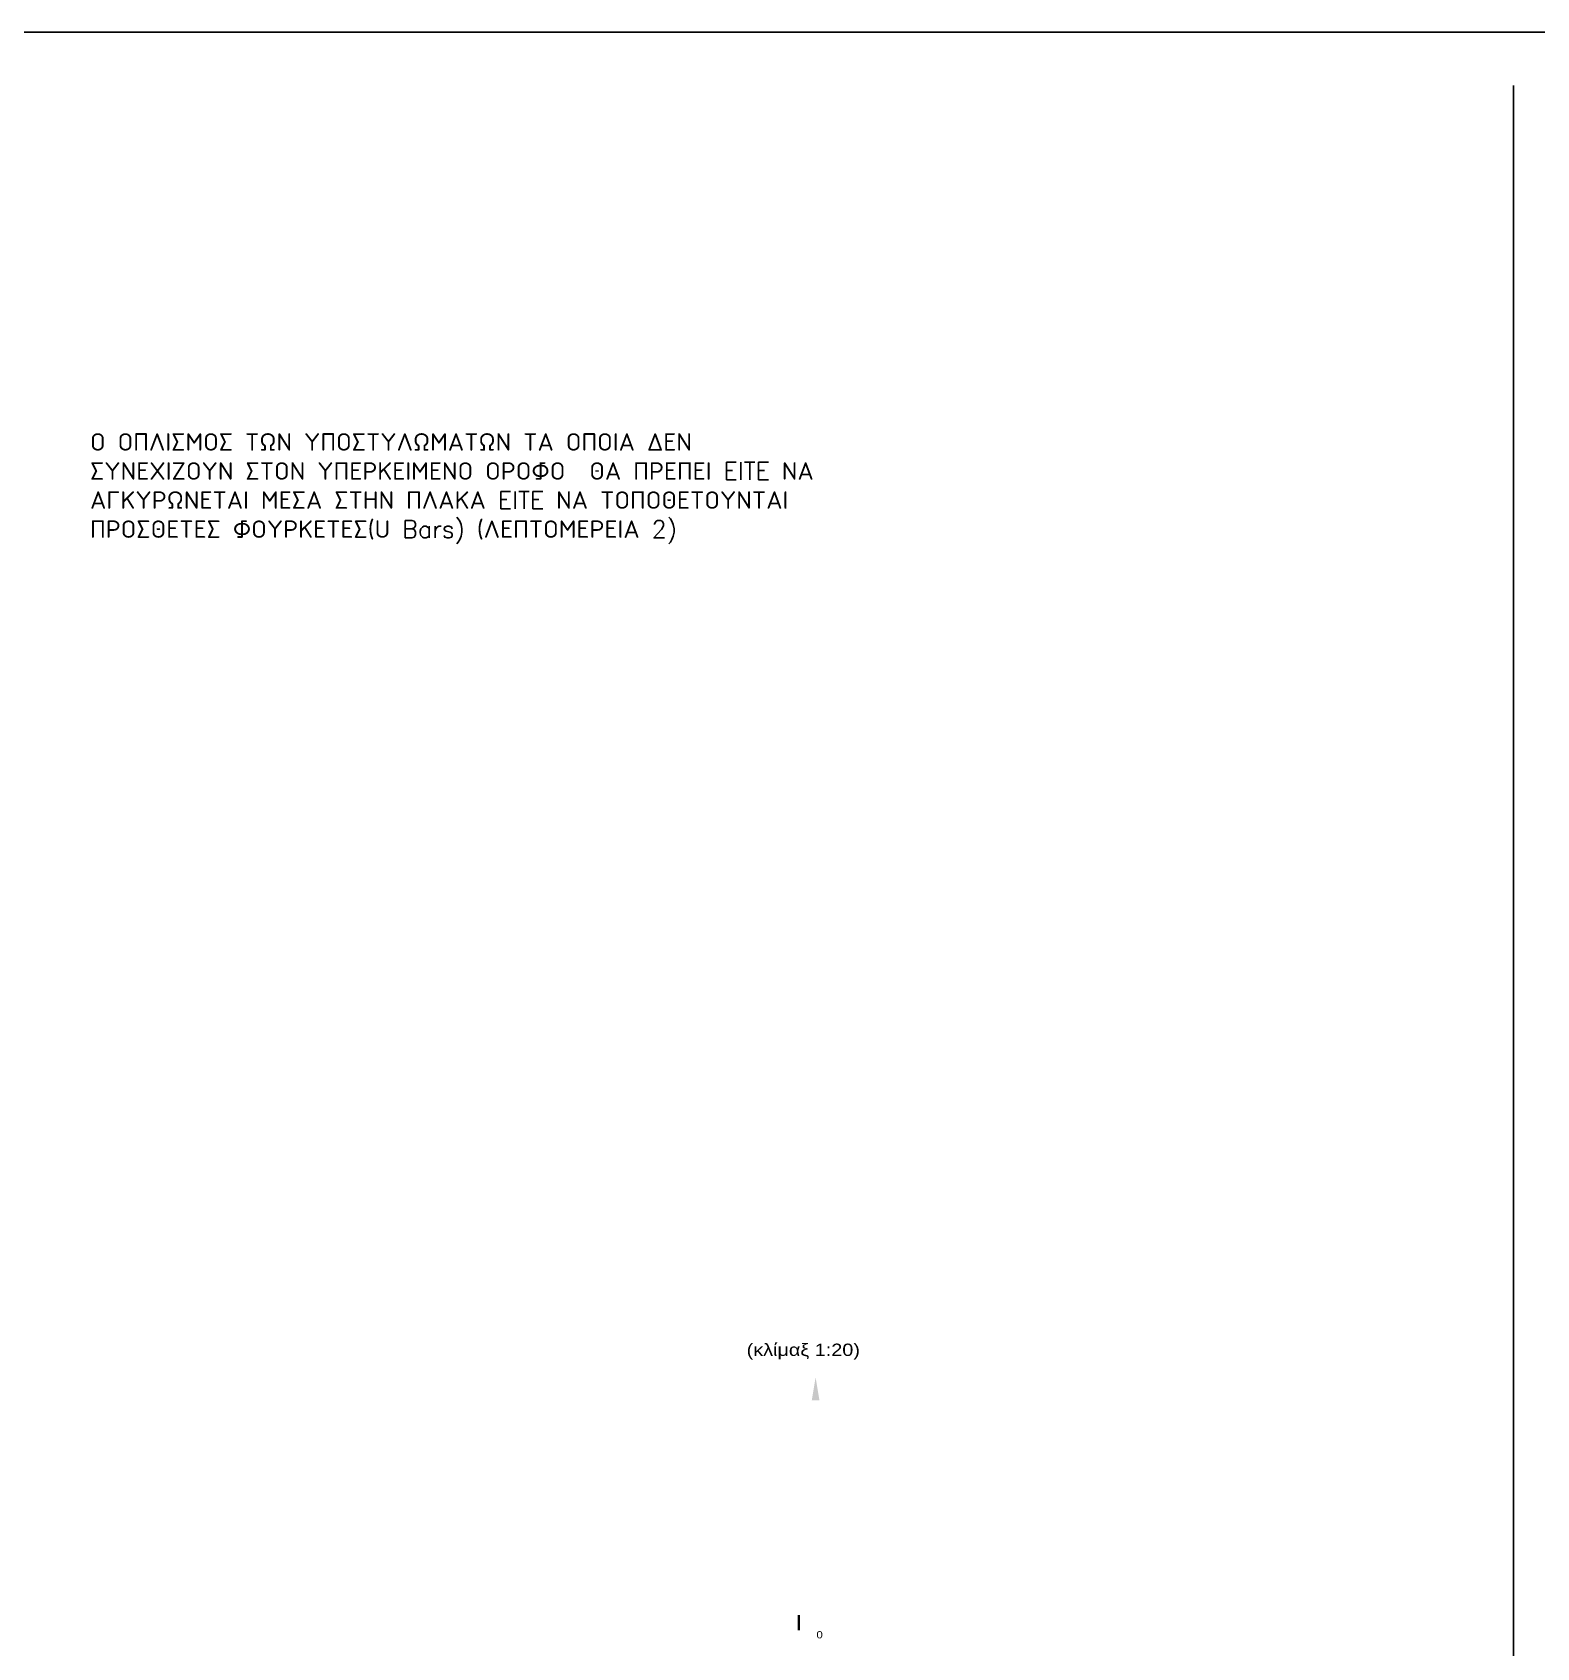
# Model space of a CAD drawing. Header units: millimetres. Extents: x -2171 to 1563, y -1758 to -1505.
# Drawn here: x 1398.92 to 1410.67, y -1603.86 to -1591.24 of the extents above; entities that cross this region are included whole.
import ezdxf

# ---------------------------------------------------------------- set-up
doc = ezdxf.new("R2010")
doc.units = ezdxf.units.MM
doc.layers.add('-S_TEXT', color=3, linetype='Continuous')
doc.layers.add('Tablet', color=7, linetype='Continuous', true_color=0x0180ff)
doc.styles.add('Annotative', font='romans.shx')
doc.styles.add('S2Arl326_b_1151_161', font='arial.ttf', dxfattribs={"width": 1.15091, "height": 0.032584})
doc.styles.add('S2Arl559_b_1151_161', font='arial.ttf', dxfattribs={"width": 1.15091, "height": 0.055858})
doc.styles.add('S2Arl698_b_1151_161', font='arial.ttf', dxfattribs={"width": 1.15091, "height": 0.069822})

msp = doc.modelspace()

# ---------------------------------------------------------------- hatches: boundary and pattern name
at = {"layer": 'Tablet'}
msp.add_hatch(color=96, dxfattribs=at).paths.add_polyline_path([(1405.0399, -1601.7503), (1405.0698, -1601.93), (1405.0099, -1601.93)])

# ---------------------------------------------------------------- linework, layer by layer
at = {"layer": '-S_TEXT', "color": 3, "linetype": 'Continuous', "ltscale": 0.5}
msp.add_lwpolyline([(1428.115, -1619.64), (1387.165, -1619.64), (1387.165, -1591.24), (1428.115, -1591.24)], close=True, dxfattribs=at)
at = {"color": 3}
msp.add_line((1410.4923, -1591.656), (1410.4923, -1620.056), dxfattribs=at)
at = {"layer": 'Tablet', "color": 96, "true_color": 0x018001}
for points in [[(1405.3633, -1601.7503, 0.0000431, 0.0000431, 0), (1404.7524, -1601.7503, 0.0000431, 0.0000431, 0)], [(1405.0399, -1603.4034, 0.0000431, 0.0000431, 0), (1405.0399, -1601.93, 0.0000431, 0.0000431, 0)]]:
    msp.add_lwpolyline(points, format="xyseb", dxfattribs=at)
for points in [[(1405.0399, -1601.7503, 0.0000431, 0.0000431, 0), (1405.0698, -1601.93, 0.0000431, 0.0000431, 0), (1405.0099, -1601.93, 0.0000431, 0.0000431, 0)], [(1405.9563, -1601.7503, 0.0000431, 0.0000431, 0), (1405.9563, -1616.4847, 0.0000431, 0.0000431, 0), (1405.8844, -1616.4847, 0.0000431, 0.0000431, 0), (1405.8844, -1601.7503, 0.0000431, 0.0000431, 0)], [(1407.0704, -1601.7503, 0.0000431, 0.0000431, 0), (1407.0704, -1616.4847, 0.0000431, 0.0000431, 0), (1406.9985, -1616.4847, 0.0000431, 0.0000431, 0), (1406.9985, -1601.7503, 0.0000431, 0.0000431, 0)], [(1406.5043, -1602.8284, 0.0000431, 0.0000431, 0), (1406.5043, -1616.4847, 0.0000431, 0.0000431, 0), (1406.4504, -1616.4847, 0.0000431, 0.0000431, 0), (1406.4504, -1602.8284, 0.0000431, 0.0000431, 0)]]:
    msp.add_lwpolyline(points, format="xyseb", close=True, dxfattribs=at)

# ---------------------------------------------------------------- texts
at = {"color": 150, "true_color": 0x0180ff, "width": 1.15091}
for s, height, style, p in [('(κλίμαξ 1:20)', 0.096355, 'S2Arl559_b_1151_161', (1404.5008, -1601.5834)), ('I', 0.1204, 'S2Arl698_b_1151_161', (1404.8816, -1603.7269)), ('0', 0.0562, 'S2Arl326_b_1151_161', (1405.0458, -1603.7901))]:
    msp.add_text(s, height=height, dxfattribs=dict(at, style=style)).set_placement(p)
at = {"insert": (1399.3703, -1594.3729), "char_height": 0.1362464, "width": 6.285054, "attachment_point": 1, "style": 'Annotative'}
msp.add_mtext('Ο ΟΠΛΙΣΜΟΣ ΤΩΝ ΥΠΟΣΤΥΛΩΜΑΤΩΝ ΤΑ ΟΠΟΙΑ ΔΕΝ ΣΥΝΕΧΙΖΟΥΝ ΣΤΟΝ ΥΠΕΡΚΕΙΜΕΝΟ ΟΡΟΦΟ  ΘΑ ΠΡΕΠΕΙ EITE ΝΑ ΑΓΚΥΡΩΝΕΤΑΙ ΜΕΣΑ ΣΤΗΝ ΠΛΑΚΑ EITE ΝΑ ΤΟΠΟΘΕΤΟΥΝΤΑΙ ΠΡΟΣΘΕΤΕΣ ΦΟΥΡΚΕΤΕΣ(U Bars) (ΛΕΠΤΟΜΕΡΕΙΑ 2) ', dxfattribs=at)

doc.saveas('drawing.dxf')
